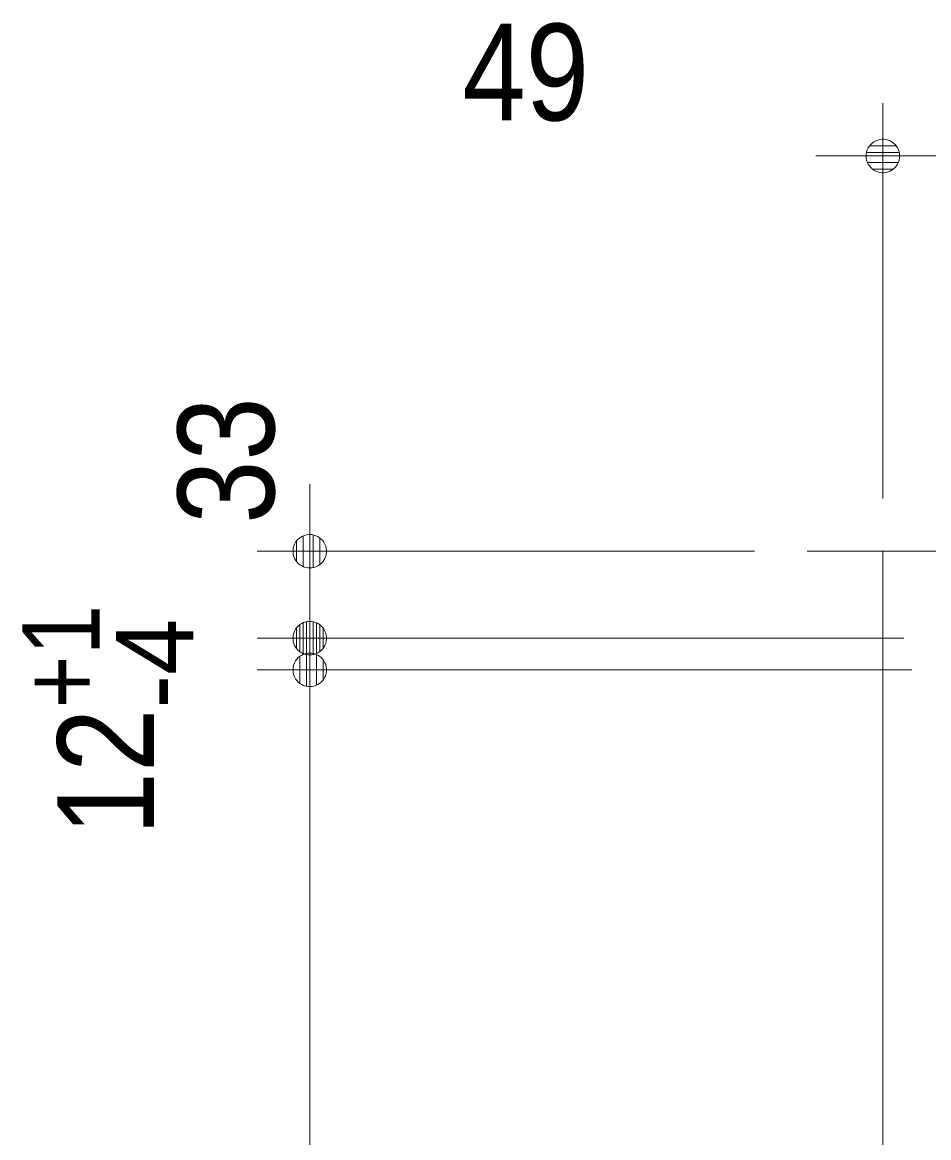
# Model space of a CAD drawing. Units: millimetres, scale not verified. Extents: x -6062 to 6062, y -3045 to 3045.
# Drawn here: x -1607.6 to -1263.6, y 277.5 to 700.7 of the extents above; entities that cross this region are included whole.
import ezdxf
from ezdxf.enums import TextEntityAlignment as Align

# ---------------------------------------------------------------- set-up
doc = ezdxf.new("R2010")
doc.units = ezdxf.units.MM
doc.header["$LTSCALE"] = 20
for name, color, linetype, lineweight in [('0-0_2寸法-1', 7, 'Continuous', 9), ('0-1_0', 7, 'Continuous', 9), ('0-2_2寸法-2', 7, 'Continuous', 9), ('0-4_1図面枠', 7, 'Continuous', 9), ('0-5_3一般', 7, 'Continuous', 9)]:
    doc.layers.add(name, color=color, linetype=linetype, lineweight=lineweight)
doc.styles.add('ＭＳ Ｐゴシック', font='')
doc.styles.get('ＭＳ Ｐゴシック').set_extended_font_data('MS PGothic')

# ---------------------------------------------------------------- blocks, each defined once
blk = doc.blocks.new('_Dot')
at = {"layer": '0-1_0'}
for p, q in [((-10, 0), (-20, 0)), ((9.78, 2), (-9.78, 2)), ((7.99, 6), (-7.99, 6)), ((9.16, -3.98), (-9.16, -3.98)), ((6, -7.98), (-6, -7.98))]:
    blk.add_line(p, q, dxfattribs=at)
for points in [[(10, 0), (9.92, 1.25), (9.69, 2.49), (9.3, 3.68), (8.76, 4.82), (8.09, 5.88), (7.29, 6.85), (6.37, 7.71), (5.36, 8.44), (4.26, 9.05), (3.09, 9.51), (1.87, 9.82), (0.63, 9.98), (-0.63, 9.98), (-1.87, 9.82), (-3.09, 9.51), (-4.26, 9.05), (-5.36, 8.44), (-6.37, 7.71), (-7.29, 6.85), (-8.09, 5.88), (-8.76, 4.82), (-9.3, 3.68), (-9.69, 2.49), (-9.92, 1.25), (-10, 0), (0, 0)], [(-10, 0), (-9.92, -1.25), (-9.69, -2.49), (-9.3, -3.68), (-8.76, -4.82), (-8.09, -5.88), (-7.29, -6.85), (-6.37, -7.71), (-5.36, -8.44), (-4.26, -9.05), (-3.09, -9.51), (-1.87, -9.82), (-0.63, -9.98), (0.63, -9.98), (1.87, -9.82), (3.09, -9.51), (4.26, -9.05), (5.36, -8.44), (6.37, -7.71), (7.29, -6.85), (8.09, -5.88), (8.76, -4.82), (9.3, -3.68), (9.69, -2.49), (9.92, -1.25), (10, 0), (0, 0)]]:
    blk.add_lwpolyline(points, close=True, dxfattribs=at)
blk = doc.blocks.new('グループ-2')
at = {"layer": '0-2_2寸法-2'}
for p, q in [((10129.3, 10400), (10129.3, 13400)), ((11109.3, 10416), (11109.3, 13400)), ((11109.3, 10416), (11109.3, 13400)), ((11989.3, 10416), (11989.3, 13400)), ((9875, 13000), (9620.8, 13000)), ((11109.3, 13000), (10129.3, 13000)), ((10855, 13000), (10600.8, 13000)), ((11109.3, 13000), (11989.3, 13000)), ((11363.5, 13000), (11617.8, 13000)), ((12243.5, 13000), (12497.8, 13000))]:
    blk.add_line(p, q, dxfattribs=at)
at = {"layer": '0-2_2寸法-2', "xscale": 12.7124, "yscale": 12.7124}
for p in [(10129.3, 13000), (11109.3, 13000)]:
    blk.add_blockref('_Dot', p, dxfattribs=at)
at = {"layer": '0-2_2寸法-2', "xscale": 12.7124, "yscale": 12.7124, "rotation": 180}
for p in [(11109.3, 13000), (11989.3, 13000)]:
    blk.add_blockref('_Dot', p, dxfattribs=at)
at = {"layer": '0-2_2寸法-2', "style": 'ＭＳ Ｐゴシック', "width": 0.9}
for s, p in [('49', (6938, 13049.6)), ('44', (12195.4, 13049.6))]:
    blk.add_text(s, height=733.7, dxfattribs=at).set_placement(p, align=Align.BOTTOM_LEFT)
blk = doc.blocks.new('グループ-5')
at = {"layer": '0-5_3一般'}
blk.add_line((9555.3, 10000), (12978.8, 10000), dxfattribs=at)
blk = doc.blocks.new('グループ-21')
at = {"layer": '0-5_3一般'}
blk.add_blockref('グループ-5', (0, 0), dxfattribs=at)

msp = doc.modelspace()

# ---------------------------------------------------------------- linework, layer by layer
at = {"layer": '0-0_2寸法-1'}
for p, q in [((-1270.04, 455), (-1518.54, 455)), ((-1498.54, 442.29), (-1498.54, -1824.29))]:
    msp.add_line(p, q, dxfattribs=at)
at = {"layer": '0-2_2寸法-2'}
for p, q in [((-1498.54, 512.71), (-1498.54, 525.42)), ((-1329.74, 500), (-1518.54, 500)), ((-1498.54, 500), (-1498.54, 467)), ((-1498.54, 479.71), (-1498.54, 492.42)), ((-1273.04, 467), (-1518.54, 467)), ((-1273.04, 467), (-1518.54, 467)), ((-1498.54, 467), (-1498.54, 455)), ((-1270.04, 455), (-1518.54, 455)), ((-1498.54, 454.29), (-1498.54, 441.58)), ((-1498.54, 442.29), (-1498.54, 429.58))]:
    msp.add_line(p, q, dxfattribs=at)
at = {"layer": '0-5_3一般'}
msp.add_line((-1281.04, 500), (-1281.04, -1850), dxfattribs=at)

# ---------------------------------------------------------------- block references
at = {"layer": '0-0_2寸法-1', "xscale": 0.6356201, "yscale": 0.6356201, "rotation": 90}
msp.add_blockref('_Dot', (-1498.54, 455), dxfattribs=at)
at = {"layer": '0-2_2寸法-2', "xscale": 0.6356201, "yscale": 0.6356201}
for p, rotation in [((-1498.54, 500), 270), ((-1498.54, 467), 270), ((-1498.54, 467), 90), ((-1498.54, 455), 90)]:
    msp.add_blockref('_Dot', p, dxfattribs=dict(at, rotation=rotation))
at = {"layer": '0-4_1図面枠', "xscale": 0.05, "yscale": 0.05}
msp.add_blockref('グループ-2', (-1787.5, 0), dxfattribs=at)
at = {"layer": '0-5_3一般', "xscale": 0.05, "yscale": 0.05}
msp.add_blockref('グループ-21', (-1787.5, 0), dxfattribs=at)

# ---------------------------------------------------------------- texts
at = {"layer": '0-2_2寸法-2', "style": 'ＭＳ Ｐゴシック', "width": 0.9}
for s, height, p in [('33', 36.66, (-1501.02, 510.41)), ('+1', 29.33, (-1569.51, 440.33)), ('12', 36.66, (-1546.68, 392.23))]:
    msp.add_text(s, height=height, rotation=90, dxfattribs=at).set_placement(p, align=Align.BOTTOM_LEFT)
at = {"layer": '0-2_2寸法-2', "style": 'ＭＳ Ｐゴシック'}
msp.add_text('-4', height=29.33, rotation=90, dxfattribs=at).set_placement((-1533.89, 440.33), align=Align.BOTTOM_LEFT)

doc.saveas('drawing.dxf')
